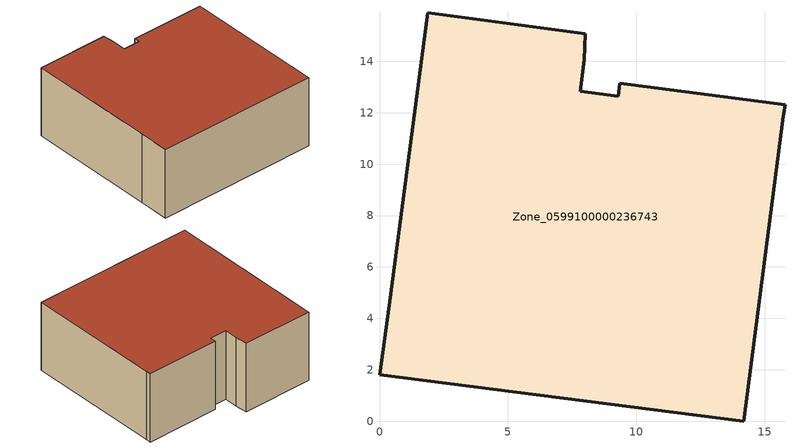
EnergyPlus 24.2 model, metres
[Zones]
Zone_0599100000236743
 floor ground (C_G): 7.82,12.85 9.29,12.65 9.36,13.15 15.78,12.31 15.72,11.86 14.17,0 0,1.8 0.38,4.52 1.88,15.89 8.02,15.08 7.97,14.07 z0
 wall outside (C_F): 8.02,15.08 1.88,15.89 0.38,4.52 0,1.8 14.17,0 15.72,11.86 15.78,12.31 9.36,13.15 9.29,12.65 7.82,12.85 7.97,14.07 8.02,15.08 z0:6.26
 roof outside (C_R): 7.97,14.07 8.02,15.08 1.88,15.89 0.38,4.52 0,1.8 14.17,0 15.72,11.86 15.78,12.31 9.36,13.15 9.29,12.65 7.82,12.85 z6.26
[BUILDING]
Pand.0599100000236743: North Axis=0; Terrain=City; Loads Convergence Tolerance Value=0.04; Temperature Convergence Tolerance Value=0.4; Solar Distribution=FullExterior; Maximum Number of Warmup Days=25; Minimum Number of Warmup Days=1
[Site:Location]
Rotterdam.The.Hague.AP_ZH_NLD Design_Conditions: Latitude=51.96; Longitude=4.45; Time Zone=1; Elevation=-4.5
[SITE:GROUNDTEMPERATURE:BUILDINGSURFACE]
18, 18, 18, 18, 18, 18, 18, 18, 18, 18, 18, 18
[MATERIAL] Thermal Absorptance=0.9; Solar Absorptance=0.7; Visible Absorptance=0.7
Name | Roughness | Thickness | Conductivity | Density | Specific Heat
G.TC.1946-1964 | MediumSmooth | 0.15 | 1 | 540 | 1210
F.TC.1946-1964 | Rough | 0.3 | 0.857143 | 1920 | 840
R.TC.1946-1964 | MediumRough | 0.2 | 0.235294 | 1500 | 1000
[CONSTRUCTION]
C_G: G.TC.1946-1964
C_F: F.TC.1946-1964
C_R: R.TC.1946-1964
[ZONE]
Zone_0599100000236743: Type=1; Multiplier=1; Ceiling Height=Autocalculate; Volume=Autocalculate; Floor Area=autocalculate; Part of Total Floor Area=Yes
[ZONEINFILTRATION:DESIGNFLOWRATE]
Infil_Zone_0599100000236743: Zone or ZoneList or Space or SpaceList=Zone_0599100000236743; Schedule=AlwaysOn; Design Flow Rate Calculation Method=Flow/Area; Flow Rate per Floor Area=0.003; Constant Term Coefficient=1; Temperature Term Coefficient=0; Velocity Term Coefficient=0; Velocity Squared Term Coefficient=0
[HVACTEMPLATE:ZONE:IDEALLOADSAIRSYSTEM]
Zone_0599100000236743: Maximum Heating Supply Air Temperature=50; Minimum Cooling Supply Air Temperature=13; Maximum Heating Supply Air Humidity Ratio=0.0156; Minimum Cooling Supply Air Humidity Ratio=0.0077; Heating Limit=NoLimit; Cooling Limit=NoLimit; Dehumidification Control Type=ConstantSensibleHeatRatio; Cooling Sensible Heat Ratio=0.7; Dehumidification Setpoint=60; Humidification Control Type=None; Humidification Setpoint=30; Outdoor Air Method=None; Outdoor Air Flow Rate per Person=0.00944; Outdoor Air Flow Rate per Zone Floor Area=0; Outdoor Air Flow Rate per Zone=0; Demand Controlled Ventilation Type=None; Outdoor Air Economizer Type=NoEconomizer; Heat Recovery Type=None; Sensible Heat Recovery Effectiveness=0.7; Latent Heat Recovery Effectiveness=0.65
[ZONECONTROL:THERMOSTAT]
ThermostatControl_Zone_0599100000236743: Zone or ZoneList=Zone_0599100000236743; Control Type Schedule=DualSetpointControlType; Control 1=Thermostat_Zone_0599100000236743; Temperature Difference Between Cutout And Setpoint=0
[THERMOSTATSETPOINT:DUALSETPOINT]
Thermostat_Zone_0599100000236743: Heating Setpoint Temperature Schedule=HeatingSetpoint_Zone_0599100000236743; Cooling Setpoint Temperature Schedule=CoolingSetpoint_Zone_0599100000236743
[SCHEDULE:COMPACT]
HeatingSetpoint_Zone_0599100000236743: Through: 12/31, For: AllDays, Until: 24:00, 21
CoolingSetpoint_Zone_0599100000236743: Through: 12/31, For: AllDays, Until: 24:00, 24
DualSetpointControlType: Through: 12/31, For: AllDays, Until: 24:00, 4
AlwaysOn: Through: 12/31, For: AllDays, Until: 24:00, 1
